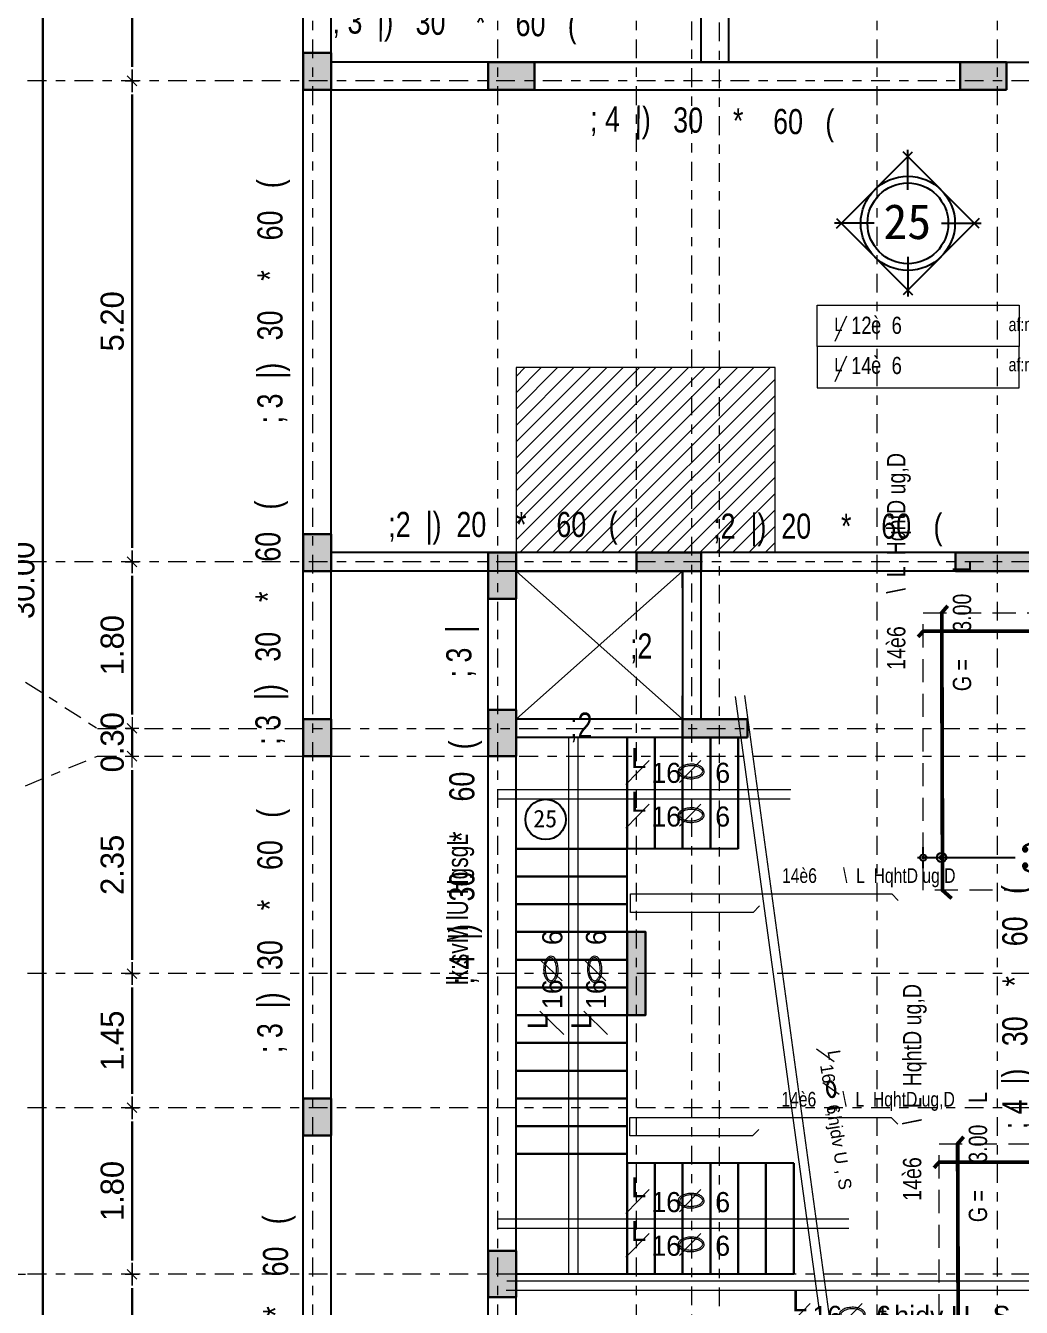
# Model space of a CAD drawing. Header units: inches. Extents: x -1583 to -1389, y -6910 to -6586.
# Drawn here: x -1452.85 to -1442.09, y -6778.69 to -6764.84 of the extents above; entities that cross this region are included whole.
import ezdxf
from ezdxf.enums import TextEntityAlignment as Align

# ---------------------------------------------------------------- set-up
doc = ezdxf.new("R2010")
doc.units = ezdxf.units.IN
doc.header["$MEASUREMENT"] = 0
for name, pattern in [('CENTER', [50.8, 31.75, -6.35, 6.35, -6.35]), ('CENTERX2', [101.6, 63.5, -12.7, 12.7, -12.7]), ('DASHDOTX2', [50.8, 25.4, -12.7, 0, -12.7]), ('DASHED2', [0.375, 0.25, -0.125]), ('HIDDEN', [0.375, 0.25, -0.125])]:
    doc.linetypes.add(name, pattern=pattern)
for name, color, linetype, lineweight in [('ADDITIONAL STEEL', 251, 'Continuous', 15), ('Annotations', 240, 'Continuous', 13), ('COLUMNS', 3, 'Continuous', 30), ('dime', 240, 'Continuous', 13), ('F DIM IN', 147, 'Continuous', 5), ('PLANTAS', 82, 'Continuous', 5), ('S-SL-RFTOPXT', 7, 'Continuous', 0), ('S-TEXT', 4, 'Continuous', 18), ('st', 41, 'Continuous', 15), ('stairs', 134, 'Continuous', 20), ('Table_Text', 5, 'Continuous', 0), ('text', 91, 'Continuous', 18), ('wall', 7, 'Continuous', 30)]:
    doc.layers.add(name, color=color, linetype=linetype, lineweight=lineweight)
for name, color, linetype in [('AX', 7, 'CENTER'), ('Axsis', 8, 'CENTERX2'), ('circle axes1-100', 8, 'Continuous'), ('col', 5, 'Continuous'), ('ELESIMPLE', 7, 'Continuous'), ('footing', 5, 'Continuous'), ('g beam', 184, 'Continuous'), ('sssse', 205, 'Continuous'), ('walls', 7, 'Continuous')]:
    doc.layers.add(name, color=color, linetype=linetype)
doc.styles.add('_STYLE', font='xarab.shx', dxfattribs={"height": 0.12})
doc.styles.add('AR', font='XARB.SHX')
doc.styles.add('AX', font='xarab.shx', dxfattribs={"height": 0.12})
doc.styles.add('ECH-ARAB', font='xarab.shx', dxfattribs={"width": 0.8})
doc.styles.add('plan', font='NSimSun.ttf', dxfattribs={"height": 0.15})
doc.styles.add('RO', font='ROMANT.SHX', dxfattribs={"height": 0.3})
doc.styles.add('SOSA', font='sosa.shx')
doc.styles.add('XARB', font='xarb.shx', dxfattribs={"height": 0.5})
doc.dimstyles.new('DIM-50', dxfattribs={"dimtxt": 0.25, "dimasz": 0.15, "dimexe": 0, "dimexo": 0, "dimgap": 0.05, "dimtad": 1, "dimzin": 0, "dimdsep": 46, "dimtxsty": 'SOSA', "dimblk1": 'DIM-TICK', "dimblk2": 'DIM-TICK', "dimsah": 1, "dimcen": 1, "dimse1": 1, "dimse2": 1, "dimclrd": 251, "dimclrt": 4, "dimadec": 0, "dimazin": 0, "dimtfac": 1.5, "dimtix": 1, "dimtmove": 0, "dimatfit": 0, "dimldrblk": 'DIM-TICK', "dimfxl": 1, "dimtolj": 1, "dimtzin": 0, "dimarcsym": 0})
doc.dimstyles.new('OS-DIM', dxfattribs={"dimscale": 0, "dimtxt": 0.12, "dimasz": 0.005, "dimexe": 0.1, "dimexo": 0, "dimgap": 0.04, "dimtad": 1, "dimzin": 0, "dimdsep": 46, "dimtxsty": 'AX', "dimblk": 'OSAM', "dimcen": 0.09, "dimse1": 1, "dimse2": 1, "dimclrd": 256, "dimclre": 1, "dimclrt": 256, "dimaunit": 1, "dimadec": 0, "dimazin": 0, "dimtfac": 7, "dimtix": 1, "dimtofl": 0, "dimtmove": 2, "dimatfit": 3, "dimldrblk": 'OSAM', "dimfxl": 1, "dimtolj": 1, "dimtzin": 0, "dimarcsym": 0})

# ---------------------------------------------------------------- blocks, each defined once
blk = doc.blocks.new('12556')
at = {"layer": 'COLUMNS'}
h = blk.add_hatch(color=1, dxfattribs=at)
h.set_gradient(color1=(0, 255, 0), color2=(0, 77, 0), rotation=45, centered=1, one_color=1, tint=0.15, name='INVCYLINDER')
h.paths.add_polyline_path([(764546.161, 2210435.997), (764546.161, 2210436.297), (764545.661, 2210436.297), (764545.661, 2210435.997)])
h = blk.add_hatch(color=1, dxfattribs=at)
h.set_gradient(color1=(0, 255, 0), color2=(0, 77, 0), rotation=45, centered=1, one_color=1, tint=0.15, name='INVCYLINDER')
h.paths.add_polyline_path([(764551.261, 2210435.997), (764551.261, 2210436.297), (764550.761, 2210436.297), (764550.761, 2210435.997)])
h = blk.add_hatch(color=1, dxfattribs=at)
h.set_gradient(color1=(0, 255, 0), color2=(0, 77, 0), rotation=45, centered=1, one_color=1, tint=0.15, name='INVCYLINDER')
h.paths.add_polyline_path([(764545.961, 2210430.997), (764545.661, 2210430.997), (764545.661, 2210430.497), (764545.961, 2210430.497)])
h = blk.add_hatch(color=1, dxfattribs=at)
h.set_gradient(color1=(0, 255, 0), color2=(0, 77, 0), rotation=45, centered=1, one_color=1, tint=0.15, name='INVCYLINDER')
h.paths.add_polyline_path([(764547.961, 2210430.797), (764547.961, 2210430.997), (764547.261, 2210430.997), (764547.261, 2210430.797)])
h = blk.add_hatch(color=1, dxfattribs=at)
h.set_gradient(color1=(0, 255, 0), color2=(0, 77, 0), rotation=45, centered=1, one_color=1, tint=0.15, name='INVCYLINDER')
h.paths.add_polyline_path([(764551.611, 2210430.797), (764551.611, 2210430.997), (764550.711, 2210430.997), (764550.711, 2210430.797)])
h = blk.add_hatch(color=1, dxfattribs=at)
h.set_gradient(color1=(0, 255, 0), color2=(0, 77, 0), rotation=45, centered=1, one_color=1, tint=0.15, name='INVCYLINDER')
h.paths.add_polyline_path([(764545.961, 2210429.296), (764545.661, 2210429.296), (764545.661, 2210428.796), (764545.961, 2210428.796)])
h = blk.add_hatch(color=1, dxfattribs=at)
h.set_gradient(color1=(0, 255, 0), color2=(0, 77, 0), rotation=45, centered=1, one_color=1, tint=0.15, name='INVCYLINDER')
h.paths.add_polyline_path([(764548.461, 2210428.997), (764548.461, 2210429.197), (764547.761, 2210429.197), (764547.761, 2210428.997)])
h = blk.add_hatch(color=1, dxfattribs=at)
h.set_gradient(color1=(0, 255, 0), color2=(0, 77, 0), rotation=45, centered=1, one_color=1, tint=0.15, name='INVCYLINDER')
h.paths.add_polyline_path([(764547.161, 2210425.997), (764547.361, 2210425.997), (764547.361, 2210426.897), (764547.161, 2210426.897)])
h = blk.add_hatch(color=1, dxfattribs=at)
h.set_gradient(color1=(0, 255, 0), color2=(0, 77, 0), rotation=45, centered=1, one_color=1, tint=0.15, name='INVCYLINDER')
h.paths.add_polyline_path([(764545.961, 2210423.449), (764545.661, 2210423.449), (764545.661, 2210422.949), (764545.961, 2210422.949)])
at = {"layer": 'COLUMNS', "color": 3}
for points in [[(764546.161, 2210435.997), (764546.161, 2210436.297), (764545.661, 2210436.297), (764545.661, 2210435.997)], [(764551.261, 2210435.997), (764551.261, 2210436.297), (764550.761, 2210436.297), (764550.761, 2210435.997)], [(764545.961, 2210430.997), (764545.661, 2210430.997), (764545.661, 2210430.497), (764545.961, 2210430.497)], [(764547.961, 2210430.797), (764547.961, 2210430.997), (764547.261, 2210430.997), (764547.261, 2210430.797)], [(764551.611, 2210430.797), (764551.611, 2210430.997), (764550.711, 2210430.997), (764550.711, 2210430.797)], [(764545.961, 2210429.296), (764545.661, 2210429.296), (764545.661, 2210428.796), (764545.961, 2210428.796)], [(764548.461, 2210428.997), (764548.461, 2210429.197), (764547.761, 2210429.197), (764547.761, 2210428.997)], [(764547.161, 2210425.997), (764547.361, 2210425.997), (764547.361, 2210426.897), (764547.161, 2210426.897)], [(764545.961, 2210423.449), (764545.661, 2210423.449), (764545.661, 2210422.949), (764545.961, 2210422.949)]]:
    blk.add_lwpolyline(points, close=True, dxfattribs=at)
blk = doc.blocks.new('44545')
at = {"layer": 'COLUMNS'}
h = blk.add_hatch(color=1, dxfattribs=at)
h.set_gradient(color1=(0, 255, 0), color2=(0, 77, 0), rotation=45, centered=1, one_color=1, tint=0.15, name='INVCYLINDER')
h.paths.add_polyline_path([(764585.932, 2210437.037), (764585.632, 2210437.037), (764585.632, 2210436.637), (764585.932, 2210436.637)])
h = blk.add_hatch(color=1, dxfattribs=at)
h.set_gradient(color1=(0, 255, 0), color2=(0, 77, 0), rotation=45, centered=1, one_color=1, tint=0.15, name='INVCYLINDER')
h.paths.add_polyline_path([(764585.932, 2210431.837), (764585.632, 2210431.837), (764585.632, 2210431.437), (764585.932, 2210431.437)])
h = blk.add_hatch(color=1, dxfattribs=at)
h.set_gradient(color1=(0, 255, 0), color2=(0, 77, 0), rotation=45, centered=1, one_color=1, tint=0.15, name='INVCYLINDER')
h.paths.add_polyline_path([(764585.932, 2210429.837), (764585.632, 2210429.837), (764585.632, 2210429.437), (764585.932, 2210429.437)])
h = blk.add_hatch(color=1, dxfattribs=at)
h.set_gradient(color1=(0, 255, 0), color2=(0, 77, 0), rotation=45, centered=1, one_color=1, tint=0.15, name='INVCYLINDER')
h.paths.add_polyline_path([(764585.932, 2210425.737), (764585.632, 2210425.737), (764585.632, 2210425.337), (764585.932, 2210425.337)])
at = {"layer": 'COLUMNS', "color": 3}
for points in [[(764585.932, 2210437.037), (764585.632, 2210437.037), (764585.632, 2210436.637), (764585.932, 2210436.637)], [(764585.932, 2210431.837), (764585.632, 2210431.837), (764585.632, 2210431.437), (764585.932, 2210431.437)], [(764585.932, 2210429.837), (764585.632, 2210429.837), (764585.632, 2210429.437), (764585.932, 2210429.437)], [(764585.932, 2210425.737), (764585.632, 2210425.737), (764585.632, 2210425.337), (764585.932, 2210425.337)]]:
    blk.add_lwpolyline(points, close=True, dxfattribs=at)
blk = doc.blocks.new('1215447849')
at = {"layer": 'F DIM IN', "color": 0}
for p, q in [((2873.41, -5903.636), (2873.41, -5903.456)), ((2873.114, -5903.932), (2872.934, -5903.932)), ((2873.706, -5903.932), (2873.886, -5903.932)), ((2873.41, -5904.228), (2873.41, -5904.408))]:
    blk.add_line(p, q, dxfattribs=at)
blk.add_circle((2873.41, -5903.932), 0.356, dxfattribs=at)
blk = doc.blocks.new('DIM-TICK')
for p, q in [((-0.82, 0), (0.82, 0)), ((-0.354, -0.354), (0.354, 0.354)), ((0, 0.5), (0, -0.5))]:
    blk.add_line(p, q)
blk = doc.blocks.new('*D26')
at = {"layer": 'Defpoints', "color": 0, "transparency": 16777216}
for p in [(-1799.362, -6604.465), (-1799.469, -6608.695), (-1799.331, -6608.695)]:
    blk.add_point(p, dxfattribs=at)
at = {"layer": 'dime', "color": 251, "lineweight": -2, "transparency": 16777216}
blk.add_line((-1799.469, -6604.615), (-1799.469, -6608.545), dxfattribs=at)
at = {"layer": 'dime', "color": 251, "lineweight": -2, "transparency": 16777216, "xscale": 0.15, "yscale": 0.15, "zscale": 0.15}
for p, rotation in [((-1799.469, -6604.465), 90), ((-1799.469, -6608.695), 270)]:
    blk.add_blockref('DIM-TICK', p, dxfattribs=dict(at, rotation=rotation))
at = {"layer": 'dime', "color": 4, "transparency": 16777216, "insert": (-1799.682, -6606.58), "char_height": 0.25, "attachment_point": 5, "rotation": 90, "style": 'SOSA'}
blk.add_mtext('\\A1;4.23', dxfattribs=at)
blk = doc.blocks.new('*D27')
at = {"layer": 'Defpoints', "color": 0, "transparency": 16777216}
for p in [(-1799.331, -6608.695), (-1799.469, -6613.895), (-1799.068, -6613.895)]:
    blk.add_point(p, dxfattribs=at)
at = {"layer": 'dime', "color": 251, "lineweight": -2, "transparency": 16777216}
blk.add_line((-1799.469, -6608.845), (-1799.469, -6613.745), dxfattribs=at)
at = {"layer": 'dime', "color": 251, "lineweight": -2, "transparency": 16777216, "xscale": 0.15, "yscale": 0.15, "zscale": 0.15}
for p, rotation in [((-1799.469, -6608.695), 90), ((-1799.469, -6613.895), 270)]:
    blk.add_blockref('DIM-TICK', p, dxfattribs=dict(at, rotation=rotation))
at = {"layer": 'dime', "color": 4, "transparency": 16777216, "insert": (-1799.682, -6611.295), "char_height": 0.25, "attachment_point": 5, "rotation": 90, "style": 'SOSA'}
blk.add_mtext('\\A1;5.20', dxfattribs=at)
blk = doc.blocks.new('*D28')
at = {"layer": 'Defpoints', "color": 0, "transparency": 16777216}
for p in [(-1799.068, -6613.895), (-1799.469, -6615.695), (-1799.294, -6615.695)]:
    blk.add_point(p, dxfattribs=at)
at = {"layer": 'dime', "color": 251, "lineweight": -2, "transparency": 16777216}
blk.add_line((-1799.469, -6614.045), (-1799.469, -6615.545), dxfattribs=at)
at = {"layer": 'dime', "color": 251, "lineweight": -2, "transparency": 16777216, "xscale": 0.15, "yscale": 0.15, "zscale": 0.15}
for p, rotation in [((-1799.469, -6613.895), 90), ((-1799.469, -6615.695), 270)]:
    blk.add_blockref('DIM-TICK', p, dxfattribs=dict(at, rotation=rotation))
at = {"layer": 'dime', "color": 4, "transparency": 16777216, "insert": (-1799.682, -6614.795), "char_height": 0.25, "attachment_point": 5, "rotation": 90, "style": 'SOSA'}
blk.add_mtext('\\A1;1.80', dxfattribs=at)
blk = doc.blocks.new('*D29')
at = {"layer": 'Defpoints', "color": 0, "transparency": 16777216}
for p in [(-1799.294, -6615.695), (-1799.469, -6615.995), (-1799.291, -6615.995)]:
    blk.add_point(p, dxfattribs=at)
at = {"layer": 'dime', "color": 251, "lineweight": -2, "transparency": 16777216}
for p, q in [((-1799.469, -6615.545), (-1799.469, -6615.395)), ((-1799.469, -6615.695), (-1799.469, -6615.995)), ((-1799.469, -6616.145), (-1799.469, -6616.295))]:
    blk.add_line(p, q, dxfattribs=at)
at = {"layer": 'dime', "color": 251, "lineweight": -2, "transparency": 16777216, "xscale": 0.15, "yscale": 0.15, "zscale": 0.15}
for p, rotation in [((-1799.469, -6615.695), 270), ((-1799.469, -6615.995), 90)]:
    blk.add_blockref('DIM-TICK', p, dxfattribs=dict(at, rotation=rotation))
at = {"layer": 'dime', "color": 4, "transparency": 16777216, "insert": (-1799.682, -6615.845), "char_height": 0.25, "attachment_point": 5, "rotation": 90, "style": 'SOSA'}
blk.add_mtext('\\A1;0.30', dxfattribs=at)
blk = doc.blocks.new('*D30')
at = {"layer": 'Defpoints', "color": 0, "transparency": 16777216}
for p in [(-1799.291, -6615.995), (-1799.469, -6618.345), (-1799.291, -6618.345)]:
    blk.add_point(p, dxfattribs=at)
at = {"layer": 'dime', "color": 251, "lineweight": -2, "transparency": 16777216}
blk.add_line((-1799.469, -6616.145), (-1799.469, -6618.195), dxfattribs=at)
at = {"layer": 'dime', "color": 251, "lineweight": -2, "transparency": 16777216, "xscale": 0.15, "yscale": 0.15, "zscale": 0.15}
for p, rotation in [((-1799.469, -6615.995), 90), ((-1799.469, -6618.345), 270)]:
    blk.add_blockref('DIM-TICK', p, dxfattribs=dict(at, rotation=rotation))
at = {"layer": 'dime', "color": 4, "transparency": 16777216, "insert": (-1799.682, -6617.17), "char_height": 0.25, "attachment_point": 5, "rotation": 90, "style": 'SOSA'}
blk.add_mtext('\\A1;2.35', dxfattribs=at)
blk = doc.blocks.new('*D31')
at = {"layer": 'Defpoints', "color": 0, "transparency": 16777216}
for p in [(-1799.291, -6618.345), (-1799.469, -6619.795), (-1799.304, -6619.795)]:
    blk.add_point(p, dxfattribs=at)
at = {"layer": 'dime', "color": 251, "lineweight": -2, "transparency": 16777216}
blk.add_line((-1799.469, -6618.495), (-1799.469, -6619.645), dxfattribs=at)
at = {"layer": 'dime', "color": 251, "lineweight": -2, "transparency": 16777216, "xscale": 0.15, "yscale": 0.15, "zscale": 0.15}
for p, rotation in [((-1799.469, -6618.345), 90), ((-1799.469, -6619.795), 270)]:
    blk.add_blockref('DIM-TICK', p, dxfattribs=dict(at, rotation=rotation))
at = {"layer": 'dime', "color": 4, "transparency": 16777216, "insert": (-1799.682, -6619.07), "char_height": 0.25, "attachment_point": 5, "rotation": 90, "style": 'SOSA'}
blk.add_mtext('\\A1;1.45', dxfattribs=at)
blk = doc.blocks.new('*D32')
at = {"layer": 'Defpoints', "color": 0, "transparency": 16777216}
for p in [(-1799.304, -6619.795), (-1799.469, -6621.595), (-1799.345, -6621.595)]:
    blk.add_point(p, dxfattribs=at)
at = {"layer": 'dime', "color": 251, "lineweight": -2, "transparency": 16777216}
blk.add_line((-1799.469, -6619.945), (-1799.469, -6621.445), dxfattribs=at)
at = {"layer": 'dime', "color": 251, "lineweight": -2, "transparency": 16777216, "xscale": 0.15, "yscale": 0.15, "zscale": 0.15}
for p, rotation in [((-1799.469, -6619.795), 90), ((-1799.469, -6621.595), 270)]:
    blk.add_blockref('DIM-TICK', p, dxfattribs=dict(at, rotation=rotation))
at = {"layer": 'dime', "color": 4, "transparency": 16777216, "insert": (-1799.682, -6620.695), "char_height": 0.25, "attachment_point": 5, "rotation": 90, "style": 'SOSA'}
blk.add_mtext('\\A1;1.80', dxfattribs=at)
blk = doc.blocks.new('*D33')
at = {"layer": 'Defpoints', "color": 0, "transparency": 16777216}
for p in [(-1799.345, -6621.595), (-1799.469, -6624.695), (-1799.414, -6624.695)]:
    blk.add_point(p, dxfattribs=at)
at = {"layer": 'dime', "color": 251, "lineweight": -2, "transparency": 16777216}
blk.add_line((-1799.469, -6621.745), (-1799.469, -6624.545), dxfattribs=at)
at = {"layer": 'dime', "color": 251, "lineweight": -2, "transparency": 16777216, "xscale": 0.15, "yscale": 0.15, "zscale": 0.15}
for p, rotation in [((-1799.469, -6621.595), 90), ((-1799.469, -6624.695), 270)]:
    blk.add_blockref('DIM-TICK', p, dxfattribs=dict(at, rotation=rotation))
at = {"layer": 'dime', "color": 4, "transparency": 16777216, "insert": (-1799.682, -6623.145), "char_height": 0.25, "attachment_point": 5, "rotation": 90, "style": 'SOSA'}
blk.add_mtext('\\A1;3.10', dxfattribs=at)
blk = doc.blocks.new('*D38')
at = {"layer": 'Defpoints', "color": 0, "transparency": 16777216}
for p in [(-1800.434, -6599.095), (-1797.62, -6599.095), (-1797.62, -6629.095)]:
    blk.add_point(p, dxfattribs=at)
at = {"layer": 'dime', "color": 251, "lineweight": -2, "transparency": 16777216}
blk.add_line((-1800.434, -6628.945), (-1800.434, -6599.245), dxfattribs=at)
at = {"layer": 'dime', "color": 251, "lineweight": -2, "transparency": 16777216, "xscale": 0.15, "yscale": 0.15, "zscale": 0.15}
for p, rotation in [((-1800.434, -6599.095), 90), ((-1800.434, -6629.095), 270)]:
    blk.add_blockref('DIM-TICK', p, dxfattribs=dict(at, rotation=rotation))
at = {"layer": 'dime', "color": 4, "transparency": 16777216, "insert": (-1800.648, -6614.095), "char_height": 0.25, "attachment_point": 5, "rotation": 90, "style": 'SOSA'}
blk.add_mtext('\\A1;30.00', dxfattribs=at)
blk = doc.blocks.new('A$C58FC195B')
at = {"layer": 'circle axes1-100', "ltscale": 0.2}
for p, q in [((-0.5357, 0.4643), (0.0357, 1.0357)), ((0.5357, 0.4643), (-0.0357, 1.0357)), ((-0.5357, 0.5357), (0.0357, -0.0357)), ((0.5357, 0.5357), (-0.0357, -0.0357))]:
    blk.add_line(p, q, dxfattribs=at)
at = {"layer": 'circle axes1-100'}
for p, q in [((0, 0.7525), (0, 1.0505)), ((-0.2525, 0.5), (-0.5505, 0.5)), ((0.2525, 0.5), (0.5505, 0.5)), ((0, 0.2475), (0, -0.0505))]:
    blk.add_line(p, q, dxfattribs=at)
blk.add_circle((0, 0.5), 0.3536, dxfattribs=at)
at = {"layer": 'circle axes1-100', "color": 1}
blk.add_circle((0, 0.5), 0.303, dxfattribs=at)
blk = doc.blocks.new('100-ARX-1')
at = {"layer": 'S-SL-RFTOPXT', "style": 'ECH-ARAB', "width": 0.8}
blk.add_text('è', height=0.2, dxfattribs=at).set_placement((-0.058, -0.102))
blk.add_attdef('01', (-0.29, -0.106), '', height=0.2, dxfattribs=at)
blk.add_attdef('00', text='', height=0.2, dxfattribs=at).set_placement((0.309, -0.112), align=Align.RIGHT)
blk = doc.blocks.new('OSAM')
at = {"color": 3}
for p, q in [((-6.8, 0), (-12.2, 0)), ((12.2, 0), (6.8, 0))]:
    blk.add_line(p, q, dxfattribs=at)
at = {"color": 1}
for p, q in [((0, 22.8), (0, 6.8)), ((0, -6.8), (0, -22.8))]:
    blk.add_line(p, q, dxfattribs=at)
at = {"color": 3, "const_width": 4.03}
blk.add_lwpolyline([(-2, 0, 1), (2, 0, 1)], format="xyb", close=True, dxfattribs=at)
at = {"color": 8}
blk.add_circle((0, 0), 6.78, dxfattribs=at)
blk = doc.blocks.new('*D76')
at = {"layer": 'Defpoints', "color": 0, "transparency": 16777216}
for p in [(764881.837, 2210456.208), (764884.837, 2210456.208), (764884.837, 2210456.208)]:
    blk.add_point(p, dxfattribs=at)
at = {"layer": 'ELESIMPLE', "lineweight": -2, "transparency": 16777216}
for p, q in [((764881.842, 2210456.208), (764882.832, 2210456.208)), ((764884.832, 2210456.208), (764883.841, 2210456.208))]:
    blk.add_line(p, q, dxfattribs=at)
at = {"layer": 'ELESIMPLE', "lineweight": -2, "transparency": 16777216, "xscale": 0.005, "yscale": 0.005, "zscale": 0.005, "rotation": 180}
blk.add_blockref('OSAM', (764881.837, 2210456.208), dxfattribs=at)
at = {"layer": 'ELESIMPLE', "lineweight": -2, "transparency": 16777216, "xscale": 0.005, "yscale": 0.005, "zscale": 0.005}
blk.add_blockref('OSAM', (764884.837, 2210456.208), dxfattribs=at)
at = {"layer": 'ELESIMPLE', "transparency": 16777216, "insert": (764883.337, 2210456.208), "char_height": 0.3, "attachment_point": 5, "style": 'RO'}
blk.add_mtext('\\A1;3.00', dxfattribs=at)
blk = doc.blocks.new('hfdfg')
at = {"color": 3, "const_width": 0.0202}
blk.add_lwpolyline([(2254.8916, 500.3974, 1), (2254.8714, 500.3974, 1)], format="xyb", close=True, dxfattribs=at)
at = {"color": 8}
blk.add_circle((2254.8815, 500.3974), 0.0339, dxfattribs=at)
blk = doc.blocks.new('*D77')
at = {"layer": 'Defpoints', "color": 0, "transparency": 16777216}
for p in [(764884.637, 2210458.854), (764884.637, 2210458.854), (764884.637, 2210455.854)]:
    blk.add_point(p, dxfattribs=at)
at = {"layer": 'ELESIMPLE', "lineweight": -2, "transparency": 16777216}
for p, q in [((764884.637, 2210458.849), (764884.637, 2210457.858)), ((764884.637, 2210455.859), (764884.637, 2210456.849))]:
    blk.add_line(p, q, dxfattribs=at)
at = {"layer": 'ELESIMPLE', "lineweight": -2, "transparency": 16777216, "xscale": 0.005, "yscale": 0.005, "zscale": 0.005}
for p, rotation in [((764884.637, 2210458.854), 90), ((764884.637, 2210455.854), 270)]:
    blk.add_blockref('OSAM', p, dxfattribs=dict(at, rotation=rotation))
at = {"layer": 'ELESIMPLE', "transparency": 16777216, "insert": (764884.637, 2210457.354), "char_height": 0.3, "attachment_point": 5, "rotation": 90, "style": 'RO'}
blk.add_mtext('\\A1;3.00', dxfattribs=at)
blk = doc.blocks.new('SOOFT-ST')
at = {"layer": 'st', "color": 3}
for p, q in [((-0.207, 0.253), (-0.393, 0.062)), ((0.206, 0.253), (0.034, 0.076))]:
    blk.add_line(p, q, dxfattribs=at)
for points in [[(0.127, 0.223, 0.056606), (0.085, 0.218, 0.070345), (0.054, 0.205, 0.106153), (0.03, 0.184, 0.161551), (0.024, 0.164, 0.161551), (0.031, 0.144, 0.106153), (0.055, 0.123, 0.070345), (0.087, 0.111, 0.056606), (0.129, 0.107, 0.056606), (0.171, 0.113, 0.070345), (0.202, 0.125, 0.106153), (0.226, 0.146, 0.161551), (0.232, 0.167, 0.161551), (0.225, 0.187, 0.106153), (0.201, 0.207, 0.070345), (0.169, 0.219, 0.056606)], [(0.127, 0.211, 0.056606), (0.088, 0.206, 0.070345), (0.06, 0.194, 0.106153), (0.04, 0.177, 0.161551), (0.036, 0.164, 0.161551), (0.041, 0.151, 0.106153), (0.061, 0.134, 0.070345), (0.089, 0.123, 0.056606), (0.129, 0.12, 0.056606), (0.168, 0.125, 0.070345), (0.196, 0.136, 0.106153), (0.216, 0.154, 0.161551), (0.22, 0.166, 0.161551), (0.215, 0.179, 0.106153), (0.195, 0.196, 0.070345), (0.166, 0.207, 0.056606)]]:
    blk.add_lwpolyline(points, format="xyb", close=True, dxfattribs=at)
at = {"layer": 'st', "color": 3, "style": 'AX'}
blk.add_text('L', height=0.16, dxfattribs=at).set_placement((-0.351, 0.192))
at = {"layer": 'st', "color": 6, "style": 'AX', "flags": 4}
for tag, p in [('8', (-0.191, 0.074)), ('5', (0.32, 0.074))]:
    blk.add_attdef(tag, p, '', height=0.16, dxfattribs=at)
blk = doc.blocks.new('25698555')
at = {"layer": 'Axsis', "color": 251, "linetype": 'DASHDOTX2', "lineweight": 5, "ltscale": 0.008, "true_color": 0x636466}
for p, q in [((-1797.52, -6596.095), (-1797.52, -6632.095)), ((-1795.52, -6596.095), (-1795.52, -6632.095)), ((-1794.02, -6596.095), (-1794.02, -6632.095)), ((-1791.42, -6596.095), (-1791.42, -6632.095)), ((-1790.12, -6596.095), (-1790.12, -6632.095)), ((-1778.62, -6608.695), (-1800.62, -6608.695)), ((-1778.62, -6613.895), (-1800.62, -6613.895)), ((-1778.62, -6618.345), (-1800.62, -6618.345)), ((-1778.62, -6619.795), (-1800.62, -6619.795)), ((-1778.62, -6621.595), (-1800.62, -6621.595))]:
    blk.add_line(p, q, dxfattribs=at)
for points in [[(-1793.275, -6632.095), (-1793.42, -6631.551), (-1793.42, -6596.639), (-1793.275, -6596.095)], [(-1792.477, -6632.095), (-1793.12, -6631.563), (-1793.12, -6596.626), (-1792.477, -6596.095)], [(-1800.62, -6615.194), (-1799.842, -6615.695), (-1779.397, -6615.695), (-1778.62, -6615.194)], [(-1800.62, -6616.315), (-1799.842, -6615.995), (-1779.397, -6615.995), (-1778.62, -6616.315)]]:
    blk.add_lwpolyline(points, dxfattribs=at)
at = {"layer": 'wall', "color": 116, "true_color": 0x136734, "rotation": 270}
blk.add_blockref('1215447849', (4102.836, -3748.185), dxfattribs=at)
at = {"layer": 'dime', "color": 1}
dim = blk.add_linear_dim(base=(-1800.434, -6599.095), p1=(-1797.62, -6629.095), p2=(-1797.62, -6599.095), angle=90, dimstyle='DIM-50', dxfattribs=at)
dim.commit()
dim.dimension.update_dxf_attribs({"geometry": '*D38', "text_midpoint": (-1800.648, -6614.095)})
for base, p1, p2, picture, middle in [((-1799.469, -6608.695), (-1799.362, -6604.465), (-1799.331, -6608.695), '*D26', (-1799.682, -6606.58)), ((-1799.469, -6613.895), (-1799.331, -6608.695), (-1799.068, -6613.895), '*D27', (-1799.682, -6611.295)), ((-1799.469, -6615.695), (-1799.068, -6613.895), (-1799.294, -6615.695), '*D28', (-1799.682, -6614.795)), ((-1799.469, -6615.995), (-1799.294, -6615.695), (-1799.291, -6615.995), '*D29', (-1799.682, -6615.845)), ((-1799.469, -6618.345), (-1799.291, -6615.995), (-1799.291, -6618.345), '*D30', (-1799.682, -6617.17)), ((-1799.469, -6619.795), (-1799.291, -6618.345), (-1799.304, -6619.795), '*D31', (-1799.682, -6619.07)), ((-1799.469, -6621.595), (-1799.304, -6619.795), (-1799.345, -6621.595), '*D32', (-1799.682, -6620.695)), ((-1799.469, -6624.695), (-1799.345, -6621.595), (-1799.414, -6624.695), '*D33', (-1799.682, -6623.145))]:
    dim = blk.add_linear_dim(base=base, p1=p1, p2=p2, angle=90, dimstyle='DIM-50', override={"dimtmove": 1}, dxfattribs=at)
    dim.commit()
    dim.dimension.update_dxf_attribs({"geometry": picture, "text_midpoint": middle})
blk = doc.blocks.new('53543')
at = {"layer": 'ADDITIONAL STEEL', "color": 30, "linetype": 'DASHED2', "ltscale": 0.5, "true_color": 0xf8991e, "const_width": 0.0408}
for points in [[(764882.102, 2210458.929), (764882.037, 2210458.854), (764882.046, 2210455.854), (764882.144, 2210455.766)], [(764884.904, 2210458.591), (764884.837, 2210458.654), (764881.837, 2210458.654), (764881.781, 2210458.593)]]:
    blk.add_lwpolyline(points, dxfattribs=at)
at = {"layer": 'col', "color": 252, "linetype": 'HIDDEN', "lineweight": 0, "true_color": 0x939598}
blk.add_lwpolyline([(764884.837, 2210455.854), (764881.837, 2210455.854), (764881.837, 2210458.854), (764884.837, 2210458.854)], close=True, dxfattribs=at)
at = {"layer": 'walls', "xscale": 1.5, "yscale": 1.5, "zscale": 1.5}
for p in [(761502.314, 2209708.058), (761499.714, 2209705.612)]:
    blk.add_blockref('hfdfg', p, dxfattribs=at)
at = {"layer": 'text', "color": 0, "linetype": 'Continuous', "style": 'XARB', "width": 0.8}
for s, p in [('14è6      \\  L  HqhtD ug,D', (764881.644, 2210458.237, 0.462)), ('G =     3.00    L', (764882.355, 2210458.006))]:
    blk.add_text(s, height=0.19804, rotation=90, dxfattribs=at).set_placement(p)
for s, p in [('14è6      \\  L  HqhtD ug,D', (764884.03, 2210458.8, 0.462)), ('G =     3.00    L', (764883.929, 2210458.352))]:
    blk.add_text(s, height=0.19804, dxfattribs=at).set_placement(p)
at = {"layer": 'ELESIMPLE'}
dim = blk.add_linear_dim(base=(764884.637, 2210458.854), p1=(764884.637, 2210455.854), p2=(764884.637, 2210458.854), angle=90, dimstyle='OS-DIM', override={"dimscale": 1, "dimtad": 0, "dimtxsty": 'RO'}, dxfattribs=at)
dim.commit()
dim.dimension.update_dxf_attribs({"geometry": '*D77', "text_midpoint": (764884.637, 2210457.354)})
dim = blk.add_linear_dim(base=(764884.837, 2210456.208), p1=(764881.837, 2210456.208), p2=(764884.837, 2210456.208), dimstyle='OS-DIM', override={"dimscale": 1, "dimtad": 0, "dimtxsty": 'RO'}, dxfattribs=at)
dim.commit()
dim.dimension.update_dxf_attribs({"geometry": '*D76', "text_midpoint": (764883.337, 2210456.208)})

msp = doc.modelspace()

# ---------------------------------------------------------------- hatches: boundary and pattern name
at = {"lineweight": 9, "true_color": 0x6a6855}
h = msp.add_hatch(dxfattribs=at)
h.set_pattern_fill('ANSI31', color=251)
h.set_pattern_definition([(45, (277.14125, 3.91726), (-0.0883883476, 0.0883883476), [])])
h.paths.add_polyline_path([(-1446.249, -6768.536), (-1447.549, -6768.536), (-1447.549, -6770.536), (-1446.249, -6770.536)])
h.paths.add_polyline_path([(-1445.649, -6768.536), (-1446.249, -6768.536), (-1446.249, -6770.536), (-1445.649, -6770.536)])
h.paths.add_polyline_path([(-1445.349, -6768.536), (-1445.649, -6768.536), (-1445.649, -6770.536), (-1445.349, -6770.536)])
h.paths.add_polyline_path([(-1444.749, -6768.536), (-1445.349, -6768.536), (-1445.349, -6770.536), (-1444.749, -6770.536)])

# ---------------------------------------------------------------- linework, layer by layer
at = {"ltscale": 0.2}
for p, q in [((-1449.849, -6785.836), (-1449.849, -6755.836)), ((-1445.249, -6765.236), (-1445.249, -6755.836)), ((-1449.549, -6785.536), (-1449.549, -6756.036)), ((-1445.549, -6765.236), (-1445.549, -6756.036)), ((-1442.249, -6765.236), (-1449.549, -6765.236)), ((-1447.849, -6765.236), (-1437.349, -6765.236)), ((-1442.432, -6765.536), (-1449.549, -6765.536)), ((-1440.79, -6770.536), (-1449.549, -6770.536)), ((-1440.79, -6770.736), (-1449.549, -6770.736)), ((-1447.849, -6785.536), (-1447.849, -6770.736)), ((-1447.549, -6785.536), (-1447.549, -6770.736)), ((-1445.749, -6770.918), (-1445.749, -6770.736)), ((-1445.549, -6770.918), (-1445.549, -6770.736)), ((-1445.549, -6772.336), (-1445.549, -6770.918)), ((-1445.749, -6772.336), (-1445.749, -6772.084)), ((-1445.749, -6772.336), (-1447.549, -6772.336)), ((-1445.556, -6772.536), (-1447.549, -6772.536)), ((-1446.349, -6777.136), (-1446.349, -6773.736)), ((-1445.149, -6773.736), (-1446.349, -6773.736)), ((-1444.549, -6777.136), (-1446.349, -6777.136)), ((-1444.549, -6778.336), (-1447.549, -6778.336))]:
    msp.add_line(p, q, dxfattribs=at)
at = {"color": 251, "lineweight": 9}
msp.add_lwpolyline([(-1444.749, -6768.536), (-1447.549, -6768.536), (-1447.549, -6770.536), (-1444.749, -6770.536)], close=True, dxfattribs=at)
at = {"ltscale": 0.2}
msp.add_lwpolyline([(-1447.549, -6770.736), (-1445.749, -6770.736), (-1445.749, -6772.336), (-1447.549, -6772.336)], close=True, dxfattribs=at)
at = {"layer": 'Annotations', "color": 1}
for p, q in [((-1447.549, -6770.736), (-1445.749, -6772.336)), ((-1445.749, -6770.736), (-1447.549, -6772.336))]:
    msp.add_line(p, q, dxfattribs=at)
at = {"layer": 'circle axes1-100', "color": 1}
msp.add_circle((-1447.23, -6773.42), 0.218, dxfattribs=at)
at = {"layer": 'g beam', "color": 1, "linetype": 'ByBlock', "lineweight": 0}
msp.add_line((-1442.113, -6768.308), (-1444.295, -6768.308), dxfattribs=at)
at = {"layer": 'PLANTAS', "color": 1}
for points in [[(-1442.113, -6768.308), (-1444.295, -6768.308), (-1444.295, -6767.862), (-1442.113, -6767.862)], [(-1442.113, -6768.308), (-1444.295, -6768.308), (-1444.295, -6768.754), (-1442.113, -6768.754)]]:
    msp.add_lwpolyline(points, close=True, dxfattribs=at)
at = {"layer": 'stairs', "lineweight": 30, "ltscale": 0.2}
for p, q in [((-1446.349, -6773.736), (-1446.349, -6772.536)), ((-1446.049, -6773.736), (-1446.049, -6772.536)), ((-1445.749, -6773.736), (-1445.749, -6772.536)), ((-1445.449, -6773.736), (-1445.449, -6772.536)), ((-1445.149, -6773.736), (-1445.149, -6772.536)), ((-1446.349, -6773.736), (-1447.549, -6773.736)), ((-1446.349, -6774.036), (-1447.549, -6774.036)), ((-1446.349, -6774.336), (-1447.549, -6774.336)), ((-1446.349, -6774.636), (-1447.549, -6774.636)), ((-1446.349, -6774.936), (-1447.549, -6774.936)), ((-1446.349, -6775.236), (-1447.549, -6775.236)), ((-1446.349, -6775.536), (-1447.549, -6775.536)), ((-1446.349, -6775.836), (-1447.549, -6775.836)), ((-1446.349, -6776.136), (-1447.549, -6776.136)), ((-1446.349, -6776.436), (-1447.549, -6776.436)), ((-1446.349, -6776.736), (-1447.549, -6776.736)), ((-1446.349, -6777.036), (-1447.549, -6777.036)), ((-1446.349, -6777.136), (-1446.349, -6778.336)), ((-1446.049, -6777.136), (-1446.049, -6778.336)), ((-1445.749, -6777.136), (-1445.749, -6778.336)), ((-1445.449, -6777.136), (-1445.449, -6778.336)), ((-1445.149, -6777.136), (-1445.149, -6778.336)), ((-1444.849, -6777.136), (-1444.849, -6778.336)), ((-1444.549, -6777.136), (-1444.549, -6778.336))]:
    msp.add_line(p, q, dxfattribs=at)
at = {"layer": 'text', "color": 0, "linetype": 'Continuous'}
for p, q in [((-1443.979, -6767.979), (-1444.105, -6768.255)), ((-1443.979, -6768.413), (-1444.105, -6768.689))]:
    msp.add_line(p, q, dxfattribs=at)
at = {"layer": 'wall', "color": 30, "lineweight": 9, "true_color": 0xf26722}
for p, q in [((-1445.18, -6772.092), (-1444.249, -6778.91)), ((-1445.081, -6772.079), (-1444.15, -6778.896)), ((-1446.977, -6778.336), (-1446.977, -6772.536)), ((-1446.877, -6778.336), (-1446.877, -6772.536)), ((-1447.755, -6773.096), (-1444.581, -6773.096)), ((-1447.755, -6773.196), (-1444.587, -6773.196)), ((-1447.755, -6777.736), (-1443.952, -6777.736)), ((-1447.755, -6777.836), (-1443.952, -6777.836)), ((-1447.65, -6778.407), (-1441.749, -6778.407)), ((-1447.655, -6778.507), (-1441.749, -6778.507))]:
    msp.add_line(p, q, dxfattribs=at)
for points in [[(-1444.918, -6774.354), (-1444.988, -6774.425), (-1446.313, -6774.425), (-1446.313, -6774.225), (-1443.488, -6774.225), (-1443.418, -6774.295)], [(-1444.925, -6776.771), (-1444.995, -6776.841), (-1446.32, -6776.841), (-1446.32, -6776.641), (-1443.495, -6776.641), (-1443.425, -6776.712)]]:
    msp.add_lwpolyline(points, dxfattribs=at)

# ---------------------------------------------------------------- block references
at = {"layer": 'AX', "linetype": 'ByBlock', "xscale": 1.439772608102401, "yscale": 1.439772608102401, "zscale": 1.439772608102401, "rotation": 180}
msp.add_blockref('A$C58FC195B', (-1443.315, -6766.257), dxfattribs=at)
at = {"layer": 'COLUMNS'}
for name, p in [('44545', (-766035.481, -2217202.172)), ('12556', (-765993.51, -2217201.532))]:
    msp.add_blockref(name, p, dxfattribs=at)
at = {"layer": 'footing', "color": 0}
for p in [(-766324.986, -2217230.04), (-766324.814, -2217235.779)]:
    msp.add_blockref('53543', p, dxfattribs=at)
at = {"layer": 'sssse', "color": 1}
ref = msp.add_blockref('SOOFT-ST', (-1445.83, -6773.125), dxfattribs=dict(at, xscale=1.353469159414853, yscale=1.353469159414853, zscale=1.353469159414853))
ref.add_attrib('8', '16', (-1446.088, -6773.025), dxfattribs={"layer": 'st', "color": 7, "height": 0.2166, "style": 'AX', "flags": 4})
ref.add_attrib('5', '6', (-1445.397, -6773.024), dxfattribs={"layer": 'st', "color": 7, "height": 0.217, "style": 'AX', "flags": 4})
ref = msp.add_blockref('SOOFT-ST', (-1445.83, -6773.597), dxfattribs=dict(at, xscale=1.353469159414853, yscale=1.353469159414853, zscale=1.353469159414853))
ref.add_attrib('8', '16', (-1446.088, -6773.497), dxfattribs={"layer": 'st', "color": 7, "height": 0.2166, "style": 'AX', "flags": 4})
ref.add_attrib('5', '6', (-1445.397, -6773.497), dxfattribs={"layer": 'st', "color": 7, "height": 0.217, "style": 'AX', "flags": 4})
ref = msp.add_blockref('SOOFT-ST', (-1446.949, -6775.212), dxfattribs=dict(at, xscale=1.353469159414853, yscale=1.353469159414853, zscale=1.353469159414853, rotation=90))
ref.add_attrib('8', '16', (-1447.049, -6775.47), dxfattribs={"layer": 'st', "color": 7, "height": 0.2166, "rotation": 90, "style": 'AX', "flags": 4})
ref.add_attrib('5', '6', (-1447.049, -6774.779), dxfattribs={"layer": 'st', "color": 7, "height": 0.217, "rotation": 90, "style": 'AX', "flags": 4})
ref = msp.add_blockref('SOOFT-ST', (-1446.476, -6775.212), dxfattribs=dict(at, xscale=1.353469159414853, yscale=1.353469159414853, zscale=1.353469159414853, rotation=90))
ref.add_attrib('8', '16', (-1446.576, -6775.47), dxfattribs={"layer": 'st', "color": 7, "height": 0.2166, "rotation": 90, "style": 'AX', "flags": 4})
ref.add_attrib('5', '6', (-1446.577, -6774.779), dxfattribs={"layer": 'st', "color": 7, "height": 0.217, "rotation": 90, "style": 'AX', "flags": 4})
ref = msp.add_blockref('SOOFT-ST', (-1444.302, -6776.249), dxfattribs=dict(at, xscale=0.866220262025506, yscale=0.866220262025506, zscale=0.866220262025506, rotation=278.7554150596044))
ref.add_attrib('8', '16     t,hjdv U , S', (-1444.264, -6776.076), dxfattribs={"layer": 'st', "color": 7, "height": 0.1386, "rotation": 278.7554, "style": 'AX', "flags": 4})
ref.add_attrib('5', '6', (-1444.196, -6776.513), dxfattribs={"layer": 'st', "color": 7, "height": 0.139, "rotation": 278.7554, "style": 'AX', "flags": 4})
ref = msp.add_blockref('SOOFT-ST', (-1445.83, -6777.764), dxfattribs=dict(at, xscale=1.353469159414853, yscale=1.353469159414853, zscale=1.353469159414853))
ref.add_attrib('8', '16', (-1446.088, -6777.664), dxfattribs={"layer": 'st', "color": 7, "height": 0.2166, "style": 'AX', "flags": 4})
ref.add_attrib('5', '6', (-1445.397, -6777.664), dxfattribs={"layer": 'st', "color": 7, "height": 0.217, "style": 'AX', "flags": 4})
ref = msp.add_blockref('SOOFT-ST', (-1445.83, -6778.236), dxfattribs=dict(at, xscale=1.353469159414853, yscale=1.353469159414853, zscale=1.353469159414853))
ref.add_attrib('8', '16', (-1446.088, -6778.136), dxfattribs={"layer": 'st', "color": 7, "height": 0.2166, "style": 'AX', "flags": 4})
ref.add_attrib('5', '6', (-1445.397, -6778.136), dxfattribs={"layer": 'st', "color": 7, "height": 0.217, "style": 'AX', "flags": 4})
ref = msp.add_blockref('SOOFT-ST', (-1444.089, -6778.995), dxfattribs=dict(at, xscale=1.353469159414853, yscale=1.353469159414853, zscale=1.353469159414853))
ref.add_attrib('8', '16     t,hjdv U , S', (-1444.347, -6778.894), dxfattribs={"layer": 'st', "color": 7, "height": 0.21656, "style": 'AX', "flags": 4})
ref.add_attrib('5', '6', (-1443.656, -6778.894), dxfattribs={"layer": 'st', "color": 7, "height": 0.217, "style": 'AX', "flags": 4})
at = {"layer": 'stairs', "lineweight": 30, "ltscale": 0.2}
msp.add_blockref('25698555', (347.77, -156.741), dxfattribs=at)
at = {"layer": 'Table_Text', "color": 0}
ref = msp.add_blockref('100-ARX-1', (-1443.659, -6768.074), dxfattribs=dict(at, xscale=0.9299910173820742, yscale=0.9299910173820742, zscale=0.9299910173820742))
ref.add_attrib('00', '6', dxfattribs={"layer": 'S-SL-RFTOPXT', "height": 0.186, "style": 'ECH-ARAB', "width": 0.8}).set_placement((-1443.38, -6768.172), align=Align.RIGHT)
ref.add_attrib('01', '12', (-1443.928, -6768.172), dxfattribs={"layer": 'S-SL-RFTOPXT', "height": 0.186, "style": 'ECH-ARAB', "width": 0.8})
ref = msp.add_blockref('100-ARX-1', (-1443.659, -6768.508), dxfattribs=dict(at, xscale=0.9299910173820742, yscale=0.9299910173820742, zscale=0.9299910173820742))
ref.add_attrib('00', '6', dxfattribs={"layer": 'S-SL-RFTOPXT', "height": 0.186, "style": 'ECH-ARAB', "width": 0.8}).set_placement((-1443.38, -6768.606), align=Align.RIGHT)
ref.add_attrib('01', '14', (-1443.928, -6768.607), dxfattribs={"layer": 'S-SL-RFTOPXT', "height": 0.186, "style": 'ECH-ARAB', "width": 0.8})

# ---------------------------------------------------------------- texts
at = {"color": 0, "style": '_STYLE', "width": 0.8}
for s, height, rotation, p in [('; 3  |)   30    *    60   (', 0.27116, 359.162, (-1448.214, -6764.942)), ('; 4  |)   30    *    60   (', 0.27116, 359.162, (-1445.431, -6766)), ('; 3  |)   30    *    60   (', 0.27116, 90, (-1450.073, -6767.82)), ('; 3  |)   30    *    60   (', 0.27116, 90, (-1450.095, -6771.293)), ('; 3  |', 0.2712, 90, (-1448.032, -6771.606)), ('; 4  |)   30    *    60   (', 0.27116, 90, (-1448, -6773.885)), ('; 3  |)   30    *    60   (', 0.27116, 90, (-1450.074, -6774.625)), ('; 4  |)   30    *    60   (', 0.27116, 90, (-1442.024, -6775.449)), ('; 3  |)   30    *    60   (', 0.27116, 90, (-1450.013, -6779.018))]:
    msp.add_text(s, height=height, rotation=rotation, dxfattribs=at).set_placement(p, align=Align.CENTER)
for s, height, p in [(';2  |)  20    *    60   (', 0.27116, (-1447.691, -6770.367)), (';2  |)  20    *    60   (', 0.27116, (-1444.18, -6770.385)), (';2  ', 0.2712, (-1446.116, -6771.681)), (';2  ', 0.2712, (-1446.764, -6772.536))]:
    msp.add_text(s, height=height, dxfattribs=at).set_placement(p, align=Align.CENTER)
at = {"color": 0, "style": 'AR', "width": 0.75}
msp.add_text('lk:svM lU HgsgL', height=0.22523, rotation=90, dxfattribs=at).set_placement((-1448.069, -6775.21))
at = {"layer": 'S-TEXT', "color": 150, "attachment_point": 5, "style": 'plan'}
for insert, char_height in [((-1443.321, -6766.961), 0.3789), ((-1447.234, -6773.412), 0.1894)]:
    msp.add_mtext('25', dxfattribs=dict(at, insert=insert, char_height=char_height))
at = {"layer": 'text', "color": 0, "linetype": 'Continuous', "style": 'XARB', "width": 0.8}
for s, height, p in [('L', 0.144, (-1444.109, -6768.142)), ('af:m ug<,dm ', 0.14403, (-1442.227, -6768.142)), ('L', 0.144, (-1444.109, -6768.576)), ('af:m stgdm ', 0.14403, (-1442.227, -6768.576)), ('14è6      \\  L  HqhtD ug,D', 0.15843, (-1444.675, -6774.106, 0.37)), ('14è6      \\  L  HqhtD ug,D', 0.15843, (-1444.682, -6776.523, 0.37))]:
    msp.add_text(s, height=height, dxfattribs=at).set_placement(p)

doc.saveas('drawing.dxf')
